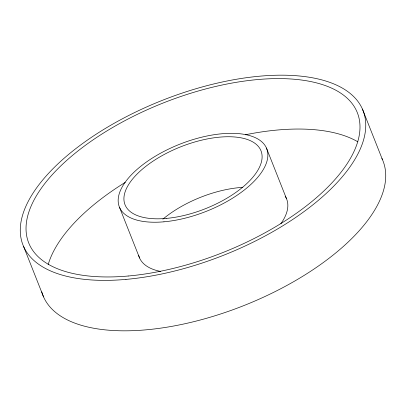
<?xml version="1.0" encoding="UTF-8"?>
<svg xmlns="http://www.w3.org/2000/svg" width="406" height="406" viewBox="0 0 406 406"><rect width="100%" height="100%" fill="white"/><g stroke="black" fill="none" stroke-linecap="round" stroke-linejoin="round"><path stroke-width="0.61" d="M362.441 109.102L382.411 159.548M266.432 148.017L286.403 198.463M119.597 207.537L139.568 257.983M23.589 246.452L43.559 296.898M381.914 158.467A182.837 83.291 -21.6 0 1 242.418 306.149A182.837 83.291 -21.6 0 1 41.747 291.858M48.157 264.666A176.742 80.515 -21.6 0 1 125.251 182.375M245.275 134.797A176.742 80.515 -21.6 0 1 357.833 141.806M285.174 196.184A79.231 36.093 -21.6 0 1 280.886 223.67M160.73 271.457A79.231 36.093 -21.6 0 1 138.715 255.547M162.842 219.199A73.136 33.317 -21.6 0 1 242.813 187.349M125.936 279.404A182.837 83.291 -21.6 0 0 364.41 114.72A182.837 83.291 -21.6 0 0 88.691 139.212A182.837 83.291 -21.6 0 0 125.936 279.404M128.174 276.014A176.742 80.515 -21.6 0 0 358.696 116.821A176.742 80.515 -21.6 0 0 92.167 140.496A176.742 80.515 -21.6 0 0 128.174 276.014M163.948 221.813A79.231 36.093 -21.6 0 0 267.285 150.453A79.231 36.093 -21.6 0 0 147.809 161.065A79.231 36.093 -21.6 0 0 163.948 221.813M166.186 218.428A73.136 33.317 -21.6 0 0 261.571 152.554A73.136 33.317 -21.6 0 0 151.286 162.349A73.136 33.317 -21.6 0 0 166.186 218.428"/></g></svg>
